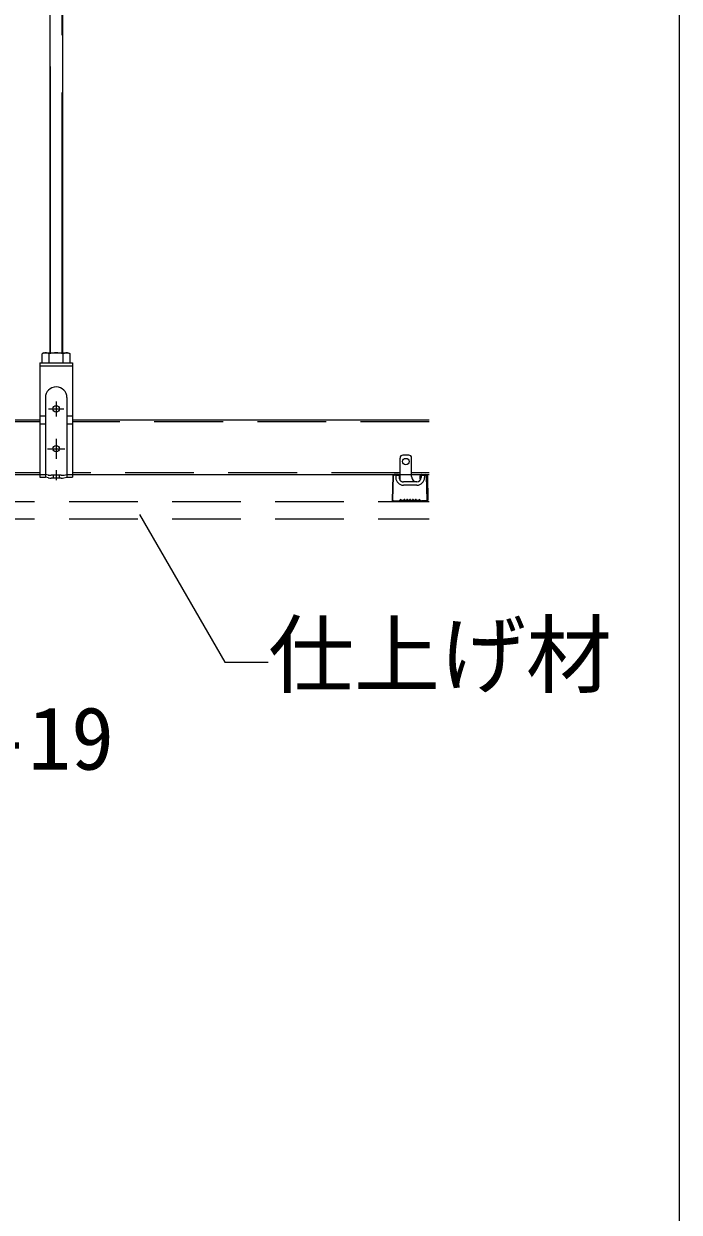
# Model space of a CAD drawing. Units: millimetres on the paper, with parts at other scales. Extents: x -195 to 195, y -140 to 138.
# Drawn here: x -62.81 to -51.37, y -42.35 to -21.58 of the extents above; entities that cross this region are included whole.
import ezdxf
from ezdxf.enums import TextEntityAlignment as Align

# ---------------------------------------------------------------- set-up
doc = ezdxf.new("R2010")
doc.units = ezdxf.units.MM
for name, pattern in [('CHAIN1', [8, 5, -1, 1, -1]), ('CHAIN2', [12, 9, -1, 1, -1]), ('DASHED1', [1.8, 1.2, -0.6]), ('DOUBLE_CHAIN1', [8.8, 5, -1, 0.6, -0.6, 0.6, -1])]:
    doc.linetypes.add(name, pattern=pattern)
for name, color, linetype, lineweight in [('7-0_中心線', 4, 'CHAIN1', 9), ('7-1_吊り材', 7, 'Continuous', 18), ('7-2_野縁受け', 3, 'Continuous', 18), ('7-3_野縁', 2, 'Continuous', 25), ('7-6_文字', 3, 'Continuous', 18), ('7-A_クリップ', 7, 'Continuous', 18), ('7-D_パネル', 4, 'Continuous', 9), ('F-2_野縁受け', 3, 'Continuous', 18)]:
    doc.layers.add(name, color=color, linetype=linetype, lineweight=lineweight)
doc.styles.add('ＭＳ ゴシック', font='')
doc.styles.get('ＭＳ ゴシック').set_extended_font_data('MS Gothic')

msp = doc.modelspace()

# ---------------------------------------------------------------- linework, layer by layer
at = {"layer": '7-0_中心線'}
for p, q in [((-62.249, -28.179), (-62.249, -28.441)), ((-62.381, -28.31), (-62.118, -28.31)), ((-62.249, -28.83), (-62.249, -29.183)), ((-62.249, -29.378), (-62.249, -29.553))]:
    msp.add_line(p, q, dxfattribs=at)
at = {"layer": '7-0_中心線', "linetype": 'CHAIN2'}
msp.add_line((-62.403, -29.005), (-62.095, -29.005), dxfattribs=at)
at = {"layer": '7-1_吊り材'}
for p, q in [((-62.362, -5.18), (-62.362, -27.33)), ((-62.137, -5.18), (-62.137, -27.33)), ((-62.462, -27.33), (-62.494, -27.349)), ((-62.494, -27.408), (-62.494, -27.349)), ((-62.494, -27.507), (-62.494, -27.408)), ((-62.462, -27.33), (-62.037, -27.33)), ((-62.372, -27.408), (-62.372, -27.349)), ((-62.372, -27.507), (-62.372, -27.408)), ((-62.127, -27.408), (-62.127, -27.349)), ((-62.127, -27.507), (-62.127, -27.408)), ((-62.037, -27.33), (-62.004, -27.349)), ((-62.004, -27.408), (-62.004, -27.349)), ((-62.004, -27.507), (-62.004, -27.408)), ((-62.537, -27.507), (-62.537, -28.105)), ((-62.537, -27.507), (-62.537, -28.128)), ((-62.537, -27.507), (-61.962, -27.507)), ((-62.537, -27.507), (-62.537, -29.505)), ((-62.537, -27.557), (-61.962, -27.557)), ((-61.962, -27.507), (-61.962, -29.505)), ((-62.437, -28.113), (-62.437, -29.505)), ((-62.062, -28.113), (-62.062, -29.505)), ((-62.537, -28.431), (-62.437, -28.431)), ((-62.062, -28.431), (-61.962, -28.431)), ((-62.537, -28.568), (-62.437, -28.568)), ((-62.062, -28.568), (-61.962, -28.568)), ((-62.537, -29.505), (-62.437, -29.505)), ((-62.386, -29.515), (-62.437, -29.505)), ((-62.162, -29.52), (-62.337, -29.52)), ((-62.113, -29.515), (-62.062, -29.505)), ((-62.062, -29.505), (-61.962, -29.505))]:
    msp.add_line(p, q, dxfattribs=at)
at = {"layer": '7-1_吊り材', "linetype": 'DOUBLE_CHAIN1'}
for p, q in [((-62.348, -27.33), (-62.348, -5.18)), ((-62.151, -5.18), (-62.151, -27.33))]:
    msp.add_line(p, q, dxfattribs=at)
at = {"layer": '7-1_吊り材', "linetype": 'DASHED1'}
for p, q in [((-62.537, -29.455), (-62.437, -29.455)), ((-62.386, -29.465), (-62.437, -29.455)), ((-62.161, -29.47), (-62.337, -29.47)), ((-62.299, -29.47), (-62.299, -29.52)), ((-62.199, -29.47), (-62.199, -29.52)), ((-62.112, -29.465), (-62.061, -29.455)), ((-62.062, -29.455), (-61.962, -29.455))]:
    msp.add_line(p, q, dxfattribs=at)
at = {"layer": '7-1_吊り材'}
for centre in [(-62.249, -28.31), (-62.249, -29.005)]:
    msp.add_circle(centre, 0.0563, dxfattribs=at)
for centre, radius, start, end in [((-62.414, -27.499), 0.17, 96.3429, 118.0413), ((-62.437, -27.452), 0.122, 57.5712, 88.0446), ((-62.249, -27.736), 0.405, 72.412, 107.588), ((-62.061, -27.452), 0.122, 91.9554, 122.4288), ((-62.084, -27.499), 0.17, 61.9587, 83.6571), ((-62.249, -28.113), 0.188, 0, 180), ((-62.337, -29.27), 0.25, 258.6901, 270), ((-62.162, -29.27), 0.25, 270, 281.3099)]:
    msp.add_arc(centre, radius, start, end, dxfattribs=at)
at = {"layer": '7-1_吊り材', "linetype": 'DASHED1'}
for centre, start, end in [((-62.337, -29.22), 258.6741, 270), ((-62.161, -29.22), 270, 281.3913)]:
    msp.add_arc(centre, 0.25, start, end, dxfattribs=at)
at = {"layer": '7-2_野縁受け', "linetype": 'DASHED1'}
for p, q in [((-62.537, -28.535), (-82.751, -28.535)), ((-55.735, -28.535), (-61.962, -28.535)), ((-62.537, -29.425), (-64.868, -29.425)), ((-56.243, -29.425), (-61.962, -29.425)), ((-56.243, -29.455), (-56.043, -29.455)), ((-55.735, -29.425), (-56.043, -29.425))]:
    msp.add_line(p, q, dxfattribs=at)
at = {"layer": '7-2_野縁受け'}
for p, q in [((-62.537, -28.505), (-82.724, -28.505)), ((-55.735, -28.505), (-61.962, -28.505)), ((-64.868, -29.455), (-62.537, -29.455)), ((-64.868, -29.455), (-62.537, -29.455)), ((-61.962, -29.455), (-56.243, -29.455)), ((-56.043, -29.455), (-55.735, -29.455))]:
    msp.add_line(p, q, dxfattribs=at)
at = {"layer": '7-3_野縁'}
for p, q in [((-56.369, -29.48), (-56.381, -29.906)), ((-56.369, -29.904), (-56.356, -29.48)), ((-56.269, -29.455), (-56.344, -29.455)), ((-56.269, -29.468), (-56.344, -29.468)), ((-56.256, -29.53), (-56.256, -29.48)), ((-56.244, -29.53), (-56.244, -29.48)), ((-55.892, -29.53), (-55.892, -29.48)), ((-55.88, -29.53), (-55.88, -29.48)), ((-55.867, -29.455), (-55.792, -29.455)), ((-55.867, -29.468), (-55.792, -29.468)), ((-55.769, -29.904), (-55.78, -29.48)), ((-55.767, -29.48), (-55.756, -29.904)), ((-56.256, -29.53), (-56.244, -29.53)), ((-55.88, -29.53), (-55.892, -29.53)), ((-56.24, -29.896), (-56.258, -29.914)), ((-56.258, -29.914), (-56.24, -29.896)), ((-55.897, -29.896), (-55.879, -29.914)), ((-56.356, -29.918), (-56.266, -29.918)), ((-56.356, -29.918), (-56.266, -29.918)), ((-56.266, -29.93), (-56.356, -29.93)), ((-56.266, -29.93), (-56.356, -29.93)), ((-56.231, -29.905), (-56.249, -29.923)), ((-56.231, -29.905), (-56.249, -29.923)), ((-55.906, -29.905), (-55.888, -29.923)), ((-55.781, -29.918), (-55.871, -29.918)), ((-55.871, -29.93), (-55.781, -29.93))]:
    msp.add_line(p, q, dxfattribs=at)
for centre, radius, start, end in [((-56.344, -29.48), 0.025, 90.003, 180.003), ((-56.344, -29.48), 0.0125, 90.003, 180.003), ((-56.269, -29.48), 0.025, 0.003, 90.003), ((-56.269, -29.48), 0.0125, 0.003, 90.003), ((-55.867, -29.48), 0.025, 89.997, 179.997), ((-55.867, -29.48), 0.0125, 89.997, 179.997), ((-55.792, -29.48), 0.025, 359.997, 89.997), ((-55.792, -29.48), 0.0125, 359.997, 89.997), ((-56.231, -29.905), 0.0125, 46.3972, 135), ((-56.2, -29.872), 0.0328, 226.3972, 313.6028), ((-56.169, -29.905), 0.0125, 36.8699, 133.6028), ((-56.144, -29.886), 0.0188, 216.8699, 323.1301), ((-56.118, -29.905), 0.0125, 36.8699, 143.1301), ((-56.094, -29.886), 0.0188, 216.8699, 323.1301), ((-56.069, -29.905), 0.0125, 36.8699, 143.1301), ((-56.044, -29.886), 0.0188, 216.8699, 323.1301), ((-56.019, -29.905), 0.0125, 36.8699, 143.1301), ((-55.994, -29.886), 0.0188, 216.8699, 323.1301), ((-55.969, -29.905), 0.0125, 46.3972, 143.1301), ((-55.937, -29.872), 0.0328, 226.3972, 313.6028), ((-55.906, -29.905), 0.0125, 45, 133.6028), ((-56.356, -29.905), 0.025, 177.476, 270), ((-56.356, -29.905), 0.025, 177.476, 270), ((-56.356, -29.905), 0.0125, 177.476, 270), ((-56.356, -29.905), 0.0125, 177.476, 270), ((-56.266, -29.905), 0.0125, 270, 315), ((-56.266, -29.905), 0.0125, 270, 315), ((-56.266, -29.905), 0.025, 270, 315), ((-56.266, -29.905), 0.025, 270, 315), ((-56.2, -29.872), 0.0453, 226.3972, 313.6028), ((-56.144, -29.886), 0.0313, 216.8699, 323.1301), ((-56.094, -29.886), 0.0313, 216.8699, 323.1301), ((-56.044, -29.886), 0.0313, 216.8699, 323.1301), ((-55.994, -29.886), 0.0313, 216.8699, 323.1301), ((-55.937, -29.872), 0.0453, 226.3972, 313.6028), ((-55.871, -29.905), 0.025, 225, 270), ((-55.871, -29.905), 0.0125, 225, 270), ((-55.781, -29.905), 0.0125, 270, 2.524), ((-55.781, -29.905), 0.025, 270, 2.524), ((-55.781, -29.905), 0.0125, 270, 2.524), ((-55.781, -29.905), 0.025, 270, 2.524)]:
    msp.add_arc(centre, radius, start, end, dxfattribs=at)
at = {"layer": '7-6_文字', "color": 7}
for p, q in [((-60.793, -30.154), (-59.304, -32.734)), ((-59.304, -32.734), (-58.547, -32.734))]:
    msp.add_line(p, q, dxfattribs=at)
at = {"layer": '7-A_クリップ'}
for p, q in [((-56.243, -29.558), (-56.243, -29.168)), ((-56.093, -29.118), (-56.193, -29.118)), ((-56.043, -29.493), (-56.043, -29.168)), ((-56.318, -29.468), (-56.26, -29.468)), ((-56.318, -29.468), (-56.318, -29.51)), ((-56.26, -29.468), (-56.26, -29.51)), ((-55.875, -29.468), (-55.875, -29.51)), ((-55.95, -29.643), (-56.185, -29.643)), ((-55.95, -29.585), (-55.95, -29.585))]:
    msp.add_line(p, q, dxfattribs=at)
at = {"layer": '7-A_クリップ', "linetype": 'DASHED1'}
for p in [(-56.188, -29.585), (-55.95, -29.585)]:
    msp.add_line(p, (-56.186, -29.585), dxfattribs=at)
at = {"layer": '7-A_クリップ'}
msp.add_lwpolyline([(-55.875, -29.468), (-55.818, -29.468), (-55.818, -29.51)], dxfattribs=at)
msp.add_circle((-56.143, -29.23), 0.0563, dxfattribs=at)
for centre, radius, start, end in [((-56.193, -29.168), 0.05, 90.0024, 180.0025), ((-56.093, -29.168), 0.05, 0.0024, 90.0024), ((-56.185, -29.51), 0.133, 180.001, 270.0025), ((-56.185, -29.51), 0.075, 180.001, 219.9576), ((-55.95, -29.493), 0.0925, 180.0025, 270.0025), ((-55.95, -29.51), 0.133, 270.0025, 0.001), ((-55.95, -29.51), 0.075, 270.0025, 0.001)]:
    msp.add_arc(centre, radius, start, end, dxfattribs=at)
at = {"layer": '7-A_クリップ', "linetype": 'DASHED1'}
msp.add_arc((-56.185, -29.51), 0.075, 219.9576, 268.2527, dxfattribs=at)
at = {"layer": '7-D_パネル', "linetype": 'DASHED1'}
for p, q in [((-114.225, -29.93), (-55.735, -29.93)), ((-114.225, -30.23), (-55.735, -30.23))]:
    msp.add_line(p, q, dxfattribs=at)
at = {"layer": 'F-2_野縁受け'}
msp.add_lwpolyline([(-190.619, 43.537), (-51.369, 43.537), (-51.369, -118.463)], dxfattribs=at)

# ---------------------------------------------------------------- texts
at = {"layer": '7-6_文字', "color": 7, "style": 'ＭＳ ゴシック'}
for s, p in [('仕上げ材', (-58.547, -33.484)), ('：CW-19', (-66.482, -34.943))]:
    msp.add_text(s, height=1.1, dxfattribs=at).set_placement(p, align=Align.BOTTOM_LEFT)

doc.saveas('drawing.dxf')
